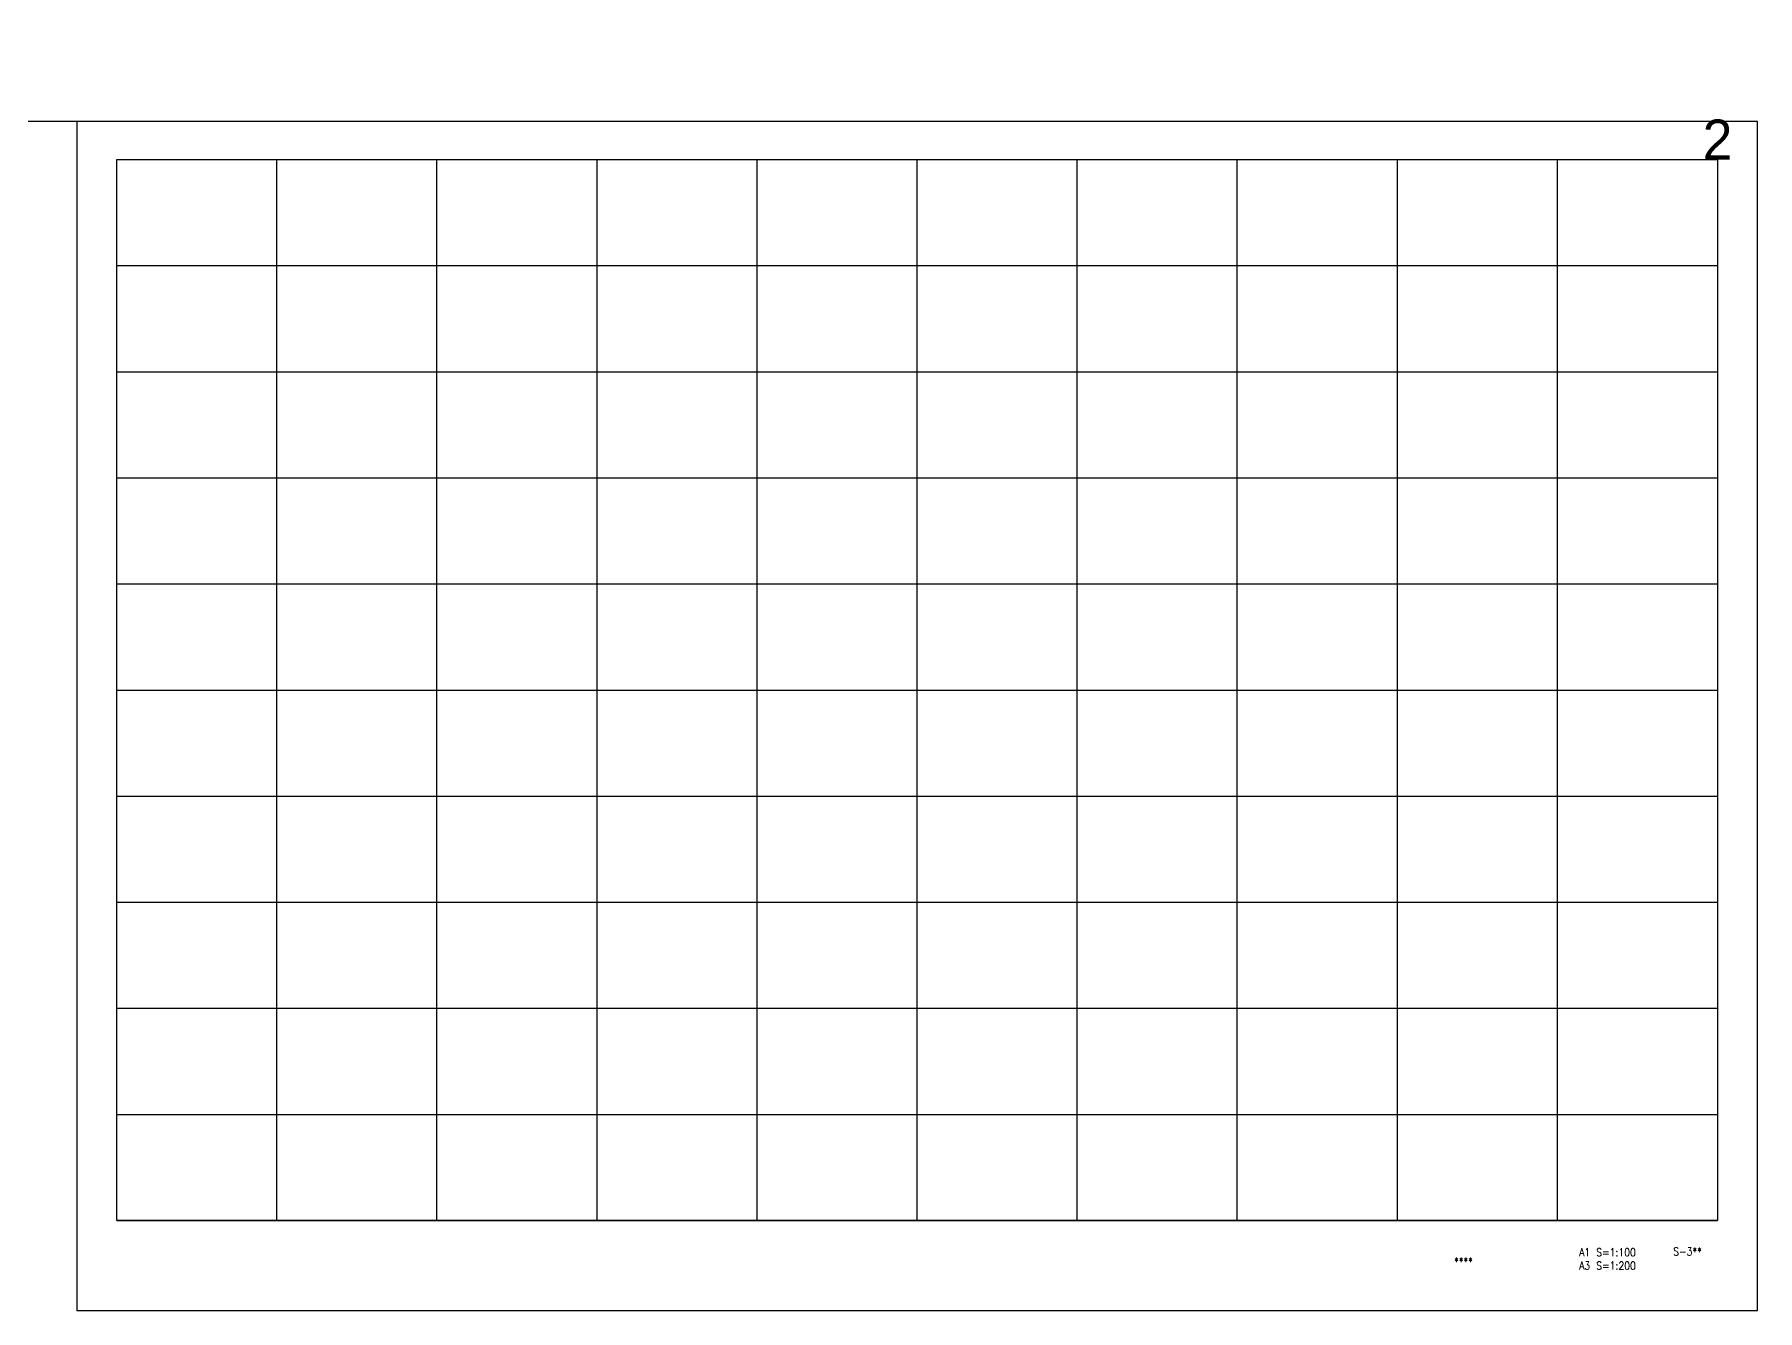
# Model space of a CAD drawing. Extents: x -668440 to 810000, y -1678500 to 210463.
# Drawn here: x -5295 to 210000, y -318500 to -159125 of the extents above; entities that cross this region are included whole.
import ezdxf
from ezdxf.enums import TextEntityAlignment as Align

# ---------------------------------------------------------------- set-up
doc = ezdxf.new("R2010")
doc.units = 0
doc.header["$MEASUREMENT"] = 0
doc.layers.get('Defpoints').update_dxf_attribs({"color": 251, "linetype": 'CONTINUOUS'})
doc.layers.add('99_レイアウト枠', color=251, linetype='CONTINUOUS', plot=False)
doc.layers.add('99_頁番号', color=6, linetype='CONTINUOUS')
doc.styles.add('DRACAD', font='txt', dxfattribs={"width": 0.85, "bigfont": 'extfont2'})
doc.styles.get("Standard").update_dxf_attribs({"font": 'Osaka.ttc'})
doc.dimstyles.get("Standard").update_dxf_attribs({"dimtxt": 0.18, "dimasz": 0.18, "dimexe": 0.18, "dimexo": 0.0625, "dimgap": 0.09, "dimtad": 0, "dimtih": 1, "dimtoh": 1, "dimdec": 4, "dimzin": 0, "dimdsep": 46, "dimtxsty": 'Standard', "dimcen": 0.09, "dimadec": 0, "dimazin": 0, "dimtfac": 1, "dimtdec": 4, "dimtofl": 0, "dimtmove": 0, "dimatfit": 3, "dimfxl": 1, "dimtolj": 1, "dimtzin": 0, "dimarcsym": 0})

# ---------------------------------------------------------------- blocks, each defined once
blk = doc.blocks.new('*D7831')
at = {"layer": '99_レイアウト枠', "color": 0, "lineweight": -2}
for p, q in [((0, 0), (-66617, 0)), ((-66616, 0), (-66616, -79695)), ((-66616, -170000), (-66616, -90305)), ((0, -170000), (-66617, -170000))]:
    blk.add_line(p, q, dxfattribs=at)
at = {"layer": '99_レイアウト枠', "color": 0}
for points in [[(-66616, 0), (-66616, 0), (-66616, 0)], [(-66616, -170000), (-66616, -170000), (-66616, -170000)]]:
    blk.add_solid(points, dxfattribs=at)
at = {"layer": 'Defpoints', "color": 0}
for p in [(0, 0), (-66616, -170000), (0, -170000)]:
    blk.add_point(p, dxfattribs=at)
at = {"layer": '99_レイアウト枠', "color": 0, "insert": (-66616, -85000), "char_height": 10000, "attachment_point": 5}
blk.add_mtext('\\A1;170000', dxfattribs=at)

msp = doc.modelspace()

# ---------------------------------------------------------------- linework, layer by layer
at = {"layer": '99_レイアウト枠'}
for p, q in [((5000, -307250), (5000, -174750)), ((25000, -307250), (25000, -174750)), ((45000, -307250), (45000, -174750)), ((65000, -307250), (65000, -174750)), ((85000, -307250), (85000, -174750)), ((105000, -307250), (105000, -174750)), ((125000, -307250), (125000, -174750)), ((145000, -307250), (145000, -174750)), ((165000, -307250), (165000, -174750)), ((185000, -307250), (185000, -174750)), ((5000, -188000), (205000, -188000)), ((5000, -201250), (205000, -201250)), ((5000, -214500), (205000, -214500)), ((5000, -227750), (205000, -227750)), ((5000, -241000), (205000, -241000)), ((5000, -254250), (205000, -254250)), ((5000, -267500), (205000, -267500)), ((5000, -280750), (205000, -280750)), ((5000, -294000), (205000, -294000)), ((5000, -307250), (205000, -307250))]:
    msp.add_line(p, q, dxfattribs=at)
for points in [[(0, -318500), (210000, -318500), (210000, -170000), (0, -170000)], [(5000, -174750), (205000, -174750), (205000, -307250), (5000, -307250)]]:
    msp.add_lwpolyline(points, close=True, dxfattribs=at)

# ---------------------------------------------------------------- texts
msp.add_text('2', height=5000, dxfattribs=at).set_placement((205000, -174750), align=Align.CENTER)
at = {"layer": '99_頁番号', "char_height": 1000, "attachment_point": 5, "style": 'DRACAD'}
for s, insert in [('{  ****  }', (172500, -312375)), ('A1 S=1:100^JA3 S=1:200', (191250, -312062.5)), ('{S-3**}', (201250, -311125))]:
    msp.add_mtext(s, dxfattribs=dict(at, insert=insert))

# ---------------------------------------------------------------- dimensions: what is measured, and where the dimension line sits
at = {"layer": '99_レイアウト枠'}
dim = msp.add_linear_dim(base=(-66616.4, -170000), p1=(0, 0), p2=(0, -170000), angle=90, dimstyle='Standard', override={"dimtxt": 10000, "dimdec": 0}, dxfattribs=at)
dim.commit()
dim.dimension.update_dxf_attribs({"geometry": '*D7831', "text_midpoint": (-66616.4, -85000)})

doc.saveas('drawing.dxf')
